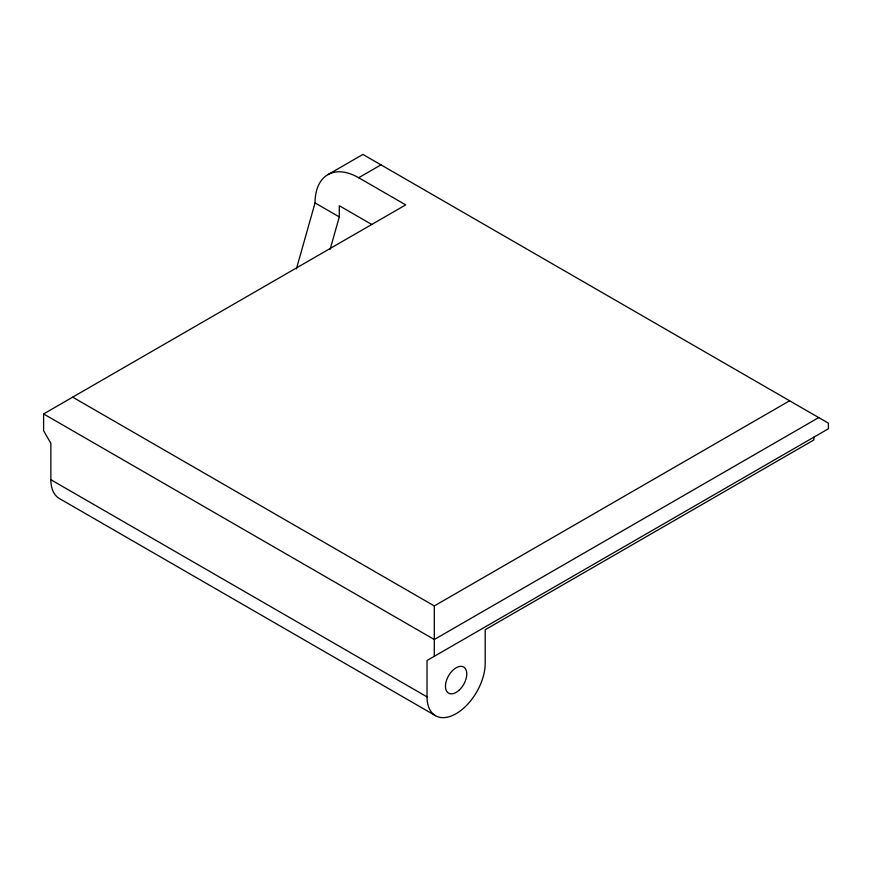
<?xml version="1.0" encoding="UTF-8"?>
<svg xmlns="http://www.w3.org/2000/svg" width="872" height="872" viewBox="0 0 872 872"><rect width="100%" height="100%" fill="white"/><g stroke="black" fill="none" stroke-linecap="round" stroke-linejoin="round"><path stroke-width="1.31" d="M296.404 268.903L315.054 202.925A61.694 35.621 60 0 1 358.686 177.735L380.977 164.863M330.15 249.261L339.295 216.921L339.295 205.727L371.701 224.431M327.839 174.683L362.916 154.431L828.4 423.171L828.4 428.773L427.029 660.496L427.029 696.881A41.137 23.751 -60 0 0 456.121 713.678A41.137 23.751 -60 0 0 485.203 663.298L485.203 629.715L813.859 439.968L813.859 437.166M435.553 715.716L59.394 498.533A41.137 23.751 -60 0 1 50.87 479.709L50.87 443.325L43.6 430.735L43.6 413.938L405.709 204.876L358.686 177.735M72.681 397.152L434.3 605.931L789.618 400.782M818.71 417.579L434.3 639.514L43.6 413.938M315.054 202.925L339.295 216.921M50.87 479.709L427.029 696.881M434.3 605.931L434.3 656.3M458.879 690.395A15.086 8.709 -60 0 0 463.653 667.026A15.086 8.709 -60 0 0 445.821 682.852A15.086 8.709 -60 0 0 458.879 690.395"/></g></svg>
